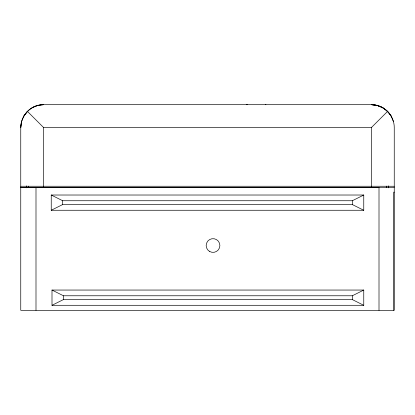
<?xml version="1.0" encoding="UTF-8"?>
<svg xmlns="http://www.w3.org/2000/svg" width="415" height="415" viewBox="0 0 415 415"><rect width="100%" height="100%" fill="white"/><g stroke="black" fill="none" stroke-linecap="round" stroke-linejoin="round"><path stroke-width="0.62" d="M21.523 121.642L20.75 127.561L20.75 310.311L394.25 310.311L394.25 127.561C394.333 115.401 383.787 104.616 371.581 104.694L43.419 104.694C31.203 104.601 20.672 115.406 20.75 127.561L21.528 121.616L23.811 116.086L27.39 111.365L43.617 127.561L43.617 187.398M23.79 116.127L27.4 111.386A22.54 22.54 0 0 1 43.425 104.694L37.552 105.472L32.085 107.755M371.384 187.398L371.384 127.561L387.61 111.36L391.2 116.096L393.472 121.616M51.242 210.265L62.675 204.548L352.325 204.548L363.758 210.265L363.758 195.019L51.242 195.019L51.242 210.265L363.758 210.265M52 305.295L63.438 299.578L352.325 299.578L363.758 305.295L363.758 290.054L52 290.054L52 305.295L363.758 305.295M51.242 195.019L62.675 200.736L352.325 200.736L363.758 195.019M52 290.054L63.438 295.771L352.325 295.771L363.758 290.054M43.617 127.561L371.384 127.561M20.75 186.252L394.25 186.252M20.75 187.398L394.25 187.419M20.75 187.57L379.004 187.419L379.004 310.311M394.25 192.161L393.731 192.161L393.731 310.311M391.21 116.127C387.117 109.259 379.59 104.824 371.581 104.694L377.448 105.462L382.915 107.739L387.61 111.36M371.581 104.694L377.448 105.472L382.915 107.76M388.533 185.868L388.533 187.839M386.63 186.128L386.63 187.554M352.325 200.736L352.325 204.548M352.325 295.771L352.325 299.578M63.438 295.771L63.438 299.578M62.675 200.736L62.675 204.548M35.996 187.57L35.996 310.311M28.37 186.128L28.37 187.554M26.467 185.868L26.467 187.839M247.081 104.699L246.754 104.699L247.081 104.699M265.813 104.699L265.486 104.699L265.813 104.699M209.596 251.459A6.858 6.858 0 0 0 219.888 245.519A6.858 6.858 0 0 0 209.596 239.579A6.858 6.858 0 0 0 209.596 251.459"/></g></svg>
